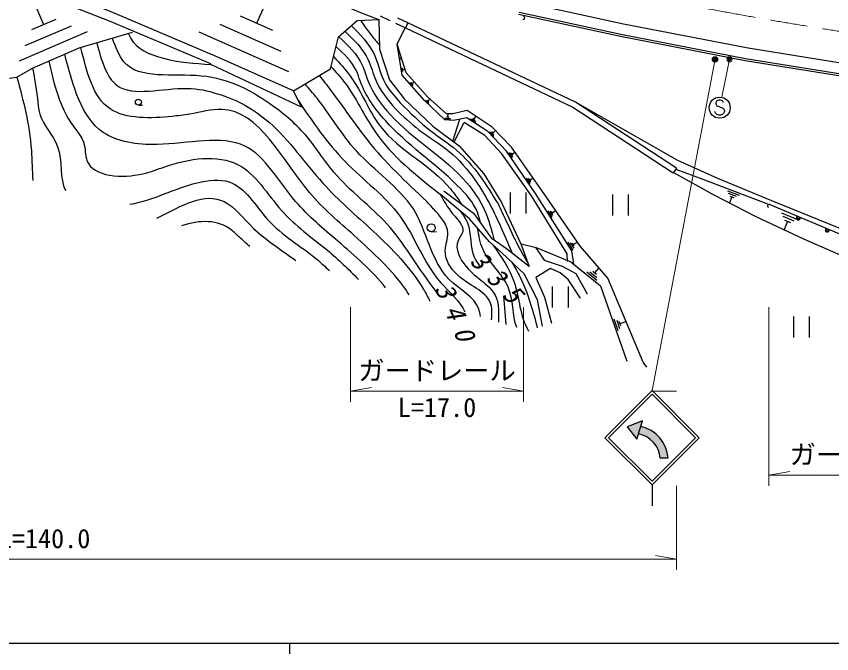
# Model space of a CAD drawing. Units: millimetres at full size, sheet at 1:1000; details may follow other scales. Extents: x 40000 to 680000, y 20000 to 380000.
# Drawn here: x 141962 to 219646, y 204000 to 264703 of the extents above; entities that cross this region are included whole.
import ezdxf
from ezdxf.enums import TextEntityAlignment as Align

# ---------------------------------------------------------------- set-up
doc = ezdxf.new("R2010")
doc.units = ezdxf.units.MM
doc.header["$LTSCALE"] = 1000
doc.header["$PDMODE"] = 32
doc.header["$PDSIZE"] = 500
doc.linetypes.add('CHAIN', pattern=[18.5, 12, -1.5, 3.5, -1.5])
for name, color, linetype, lineweight in [('M-BGD', 7, 'Continuous', 25), ('M-BMK', 2, 'CHAIN', 13), ('M-STR-HTXT', 7, 'Continuous', 13), ('M-STR-STRC', 7, 'Continuous', 25), ('M-TTL-BAND', 7, 'Continuous', 25)]:
    doc.layers.add(name, color=color, linetype=linetype, lineweight=lineweight)
doc.styles.add('ＭＳ ゴシック', font='')
doc.styles.get('ＭＳ ゴシック').set_extended_font_data('MS Gothic')

msp = doc.modelspace()

# ---------------------------------------------------------------- hatches: boundary and pattern name
at = {"layer": 'M-STR-STRC'}
for points in [[(201626, 226166), (200157, 225602), (201068, 224418)], [(201626, 226166), (200157, 225602), (201068, 224418)], [(201461, 225647), (201626, 226166), (200157, 225602), (201068, 224418), (201234, 224937)], [(201461, 225647), (201461, 225647), (201234, 224937), (201234, 224937, -0.33505), (203310, 222614), (203310, 222614), (204053, 222615), (204053, 222615, 0.33299)]]:
    msp.add_hatch(color=256, dxfattribs=at).paths.add_polyline_path(points)

# ---------------------------------------------------------------- linework, layer by layer
at = {"layer": 'M-BGD'}
for p, q in [((164866, 264048), (166832, 268495)), ((150831, 264226), (142785, 267406)), ((144577, 263900), (143135, 267271)), ((145743, 264400), (143410, 263401)), ((160488, 260171), (150831, 264226)), ((166405, 263367), (163326, 264728)), ((174436, 264314), (176493, 264415)), ((176617, 264758), (177553, 264308)), ((179263, 264086), (178323, 264537)), ((142816, 261921), (147224, 263806)), ((161353, 263965), (167168, 261394)), ((178094, 264048), (179031, 263598)), ((179263, 264086), (179031, 263598)), ((148705, 263212), (142223, 260440)), ((167932, 259421), (159380, 263201)), ((178507, 260569), (178474, 260767)), ((178511, 260740), (178533, 260606)), ((178560, 260643), (178548, 260714)), ((178554, 260679), (178656, 260696)), ((169137, 256043), (160498, 260127)), ((178718, 259413), (178651, 259807)), ((178725, 259755), (178771, 259487)), ((178823, 259561), (178799, 259703)), ((178811, 259632), (179016, 259667)), ((179735, 258053), (179439, 258392)), ((179541, 258385), (179742, 258155)), ((179749, 258257), (179642, 258379)), ((179695, 258318), (179872, 258472)), ((169144, 256035), (168371, 257599)), ((181274, 256387), (180946, 256695)), ((181048, 256698), (181271, 256488)), ((181268, 256590), (181150, 256701)), ((181209, 256646), (181369, 256816)), ((204850, 250235), (195237, 256516)), ((153596, 256242), (153970, 256251)), ((183354, 254897), (182757, 254953)), ((182861, 255039), (183268, 255001)), ((183181, 255106), (182966, 255126)), ((183074, 255116), (183103, 255427)), ((183554, 252815), (184212, 254895)), ((185731, 254595), (185227, 254921)), ((185360, 254949), (185702, 254727)), ((185674, 254860), (185493, 254977)), ((185583, 254919), (185753, 255181)), ((183653, 252696), (184626, 254594)), ((187461, 253260), (187046, 253693)), ((187182, 253690), (187464, 253396)), ((187467, 253531), (187317, 253687)), ((187392, 253609), (187617, 253825)), ((189226, 251223), (188887, 251718)), ((189215, 251579), (189472, 251755)), ((189020, 251693), (189251, 251357)), ((189276, 251490), (189154, 251668)), ((204850, 250235), (204555, 249783)), ((190922, 248753), (190555, 249289)), ((190700, 249262), (190949, 248898)), ((190976, 249042), (190844, 249235)), ((190910, 249139), (191189, 249330)), ((189000, 247923), (189000, 245923)), ((190500, 247923), (190500, 245923)), ((209712, 248084), (210834, 247656)), ((210586, 247545), (209823, 247836)), ((198766, 247729), (198766, 245729)), ((200266, 247729), (200266, 245729)), ((210136, 247511), (209914, 246928)), ((209934, 247588), (210338, 247434)), ((193020, 245553), (192618, 246186)), ((192784, 246149), (193057, 245718)), ((193094, 245884), (192950, 246112)), ((193022, 245998), (193351, 246207)), ((214879, 245982), (216401, 245346)), ((216056, 245204), (215021, 245636)), ((215437, 245177), (215106, 244385)), ((215163, 245291), (215711, 245062)), ((181503, 244184), (182003, 244196)), ((195023, 242423), (194541, 243183)), ((195025, 242957), (195421, 243208)), ((194740, 243139), (195068, 242622)), ((195112, 242820), (194939, 243094)), ((198311, 239778), (195703, 242780)), ((197285, 239545), (196325, 240345)), ((196606, 240371), (197259, 239827)), ((197234, 240108), (196888, 240396)), ((197061, 240252), (197477, 240752)), ((201694, 231758), (198311, 239778)), ((193026, 238970), (193026, 236970)), ((194526, 238970), (194526, 236970)), ((197607, 239029), (200140, 231863)), ((188388, 238076), (188613, 235365)), ((199316, 234741), (198916, 235872)), ((199161, 235755), (199433, 234986)), ((199550, 235231), (199406, 235638)), ((199478, 235435), (200066, 235643)), ((216006, 236110), (216006, 234110)), ((217506, 236110), (217506, 234110)), ((202023, 231291), (201694, 231758))]:
    msp.add_line(p, q, dxfattribs=at)
for points in [[(168371, 257599), (160992, 260861), (151223, 265036), (143292, 268279), (135936, 271538), (130885, 273415), (128056, 274476), (124552, 276190)], [(153538, 274047), (161447, 270822), (174595, 265119), (176554, 264378)], [(189819, 264912), (199529, 262818), (211415, 260495), (222481, 258706), (233109, 257275), (244776, 256040), (256575, 255115), (267747, 254593), (275282, 254395), (275624, 254100), (275590, 250239)], [(189861, 265108), (199569, 263014), (211450, 260691), (222510, 258904), (233133, 257474), (244794, 256239), (256588, 255315), (267754, 254792), (275359, 254593), (275825, 254190), (275790, 250277)], [(168371, 257599), (171906, 259715), (172645, 262754), (174436, 264314)], [(176493, 264415), (176576, 261585), (177518, 258669), (178928, 256851), (181635, 254239), (184162, 252364), (186500, 249710), (188198, 246984), (190043, 243047), (190820, 240880), (188658, 242560), (187293, 243521), (185645, 245824), (182704, 248046)], [(195086, 241128), (194900, 242365), (191432, 247836), (188675, 251862), (186870, 253743), (184893, 255023), (183603, 254780), (182783, 254857), (180838, 256684), (178718, 259108), (178247, 262041), (179004, 263611)], [(179031, 263598), (194973, 256043), (204555, 249783)], [(235737, 239048), (235017, 239248), (234736, 240194), (233627, 240615), (225072, 242610), (213951, 247132), (208803, 249271), (204988, 250969), (195237, 256516), (179263, 264086)], [(143516, 259768), (147953, 261697), (153033, 263201)], [(195703, 242780), (192046, 248105), (189135, 252230), (187303, 254149), (184928, 255730), (183566, 255407), (182936, 255430), (181171, 257008), (179119, 259320), (178247, 262041)], [(140080, 258639), (142011, 258921), (143516, 259768)], [(194477, 241343), (194443, 242078), (191040, 247604), (188234, 251616), (186585, 253348), (184616, 254599)], [(204582, 249824), (208339, 247727), (212422, 245643), (216960, 243501), (222483, 241097), (233144, 236632), (231798, 232690), (230586, 229709)], [(204787, 250138), (207369, 249189), (213543, 246833)], [(192079, 235188), (191615, 237688), (190358, 240182), (188229, 242175), (187030, 243217), (185127, 245414), (182329, 247773)], [(190055, 243045), (191499, 242672), (194782, 241324), (197607, 239029)], [(191463, 242656), (192255, 241481), (193976, 240905), (195277, 240194), (196363, 238277)], [(195705, 237873), (194535, 239642), (193763, 240283), (192846, 240695), (191473, 239827), (192280, 237956), (192948, 235469)]]:
    msp.add_lwpolyline(points, dxfattribs=at)
for centre, radius in [((208530, 260609), 150), ((208530, 260609), 120), ((208530, 260609), 90), ((208530, 260609), 60), ((208530, 260609), 30), ((208530, 260609), 20), ((153589, 256527), 285), ((181494, 244564), 380)]:
    msp.add_circle(centre, radius, dxfattribs=at)
for points, knots in [([(174762, 264330), (175103, 263830), (175444, 263330), (175819, 262857), (176061, 262552), (176317, 262258), (176573, 261964)], [0, 0, 0, 0, 1, 1, 1, 2, 2, 2, 2]), ([(173870, 263821), (174714, 262976), (175558, 262131), (176046, 261087), (176410, 260310), (176576, 259422), (176945, 258644), (177334, 257825), (177949, 257128), (178564, 256431)], [0, 0, 0, 0, 1, 1, 1, 2, 2, 2, 3, 3, 3, 3]), ([(182363, 238004), (182099, 238337), (181834, 238670), (181577, 239009), (180105, 240958), (178902, 243130), (177268, 244930), (175698, 246658), (173732, 248042), (172235, 249841), (171401, 250835), (170700, 251943), (169876, 252963), (168900, 254151), (167764, 255218), (166500, 256086), (164500, 257587), (162293, 258753), (159584, 259015), (156878, 259277), (153672, 258638), (152207, 260365), (151716, 260945), (151421, 261790), (151125, 262636)], [0, 0, 0, 0, 1, 1, 1, 2, 2, 2, 3, 3, 3, 4, 4, 4, 5, 5, 5, 6, 6, 6, 7, 7, 7, 8, 8, 8, 8]), ([(152632, 263083), (152703, 262920), (152774, 262757), (152860, 262605), (153432, 261591), (154662, 261067), (155859, 260739), (157445, 260305), (158972, 260216), (160498, 260126)], [0, 0, 0, 0, 1, 1, 1, 2, 2, 2, 3, 3, 3, 3]), ([(172661, 262768), (173550, 261933), (174439, 261097), (174927, 260035), (175140, 259572), (175277, 259066), (175463, 258581), (175929, 257362), (176706, 256280), (177607, 255327), (179799, 252916), (182758, 251319), (184875, 248851), (185551, 248063), (186141, 247186), (186567, 246242), (186981, 245326), (187239, 244347), (187498, 243367)], [0, 0, 0, 0, 1, 1, 1, 2, 2, 2, 3, 3, 3, 4, 4, 4, 5, 5, 5, 6, 6, 6, 6]), ([(173266, 263295), (174132, 262454), (174997, 261614), (175487, 260561), (175775, 259941), (175933, 259247), (176204, 258613), (176637, 257599), (177361, 256739), (178085, 255879)], [0, 0, 0, 0, 1, 1, 1, 2, 2, 2, 3, 3, 3, 3]), ([(149618, 262190), (150071, 260533), (150524, 258877), (151555, 258125), (153087, 257007), (155897, 257887), (158242, 257842), (159274, 257822), (160216, 257624), (161140, 257321), (162949, 256803), (164646, 255828), (166072, 254594), (168014, 252893), (169434, 250706), (171174, 248821), (172651, 247150), (174343, 245730), (175999, 244217), (177777, 242534), (179525, 240780), (180761, 238691), (180977, 238327), (181177, 237952), (181362, 237569)], [0, 0, 0, 0, 1, 1, 1, 2, 2, 2, 3, 3, 3, 4, 4, 4, 5, 5, 5, 6, 6, 6, 7, 7, 7, 8, 8, 8, 8]), ([(186180, 245077), (186102, 245371), (186025, 245666), (185919, 245948), (185536, 246968), (184777, 247820), (183977, 248604), (181734, 250801), (179161, 252468), (177129, 254775), (176105, 255877), (175232, 257138), (174721, 258549), (174605, 258872), (174507, 259203), (174368, 259510), (173957, 260417), (173187, 261119), (172418, 261820)], [0, 0, 0, 0, 1, 1, 1, 2, 2, 2, 3, 3, 3, 4, 4, 4, 5, 5, 5, 6, 6, 6, 6]), ([(177150, 238849), (175851, 240501), (174202, 241881), (172608, 243288), (171187, 244475), (169800, 245629), (168570, 247072), (166971, 248949), (165695, 251404), (163747, 252324), (161493, 253445), (158403, 252558), (155368, 252494), (153468, 252454), (151590, 252736), (150250, 253644), (148127, 255082), (147354, 258091), (146581, 261100)], [0, 0, 0, 0, 1, 1, 1, 2, 2, 2, 3, 3, 3, 4, 4, 4, 5, 5, 5, 6, 6, 6, 6]), ([(179391, 238168), (179306, 238305), (179219, 238440), (179130, 238574), (177790, 240571), (175936, 242181), (174161, 243834), (172679, 245113), (171240, 246328), (169905, 247927), (167260, 251039), (165114, 255733), (161535, 255837), (160572, 255869), (159506, 255577), (158472, 255383), (157917, 255287), (157376, 255223), (156805, 255168), (154786, 254972), (152400, 254885), (150902, 255884), (149267, 256975), (148689, 259359), (148111, 261744)], [0, 0, 0, 0, 1, 1, 1, 2, 2, 2, 3, 3, 3, 4, 4, 4, 5, 5, 5, 6, 6, 6, 7, 7, 7, 8, 8, 8, 8]), ([(145049, 260434), (145558, 258255), (146067, 256075), (147367, 254276), (147746, 253752), (148193, 253259), (148381, 252647), (148549, 252103), (148513, 251464), (148693, 250969), (149282, 249381), (152081, 249244), (154026, 249707), (154790, 249877), (155428, 250143), (156120, 250374), (158415, 251180), (161145, 251584), (163098, 250568), (164769, 249714), (165857, 247747), (167236, 246218), (168558, 244733), (170098, 243646), (171597, 242430), (172622, 241544), (173633, 240627), (174553, 239638)], [0, 0, 0, 0, 1, 1, 1, 2, 2, 2, 3, 3, 3, 4, 4, 4, 5, 5, 5, 6, 6, 6, 7, 7, 7, 8, 8, 8, 9, 9, 9, 9]), ([(172184, 260860), (172754, 260257), (173325, 259653), (173808, 258984), (174889, 257488), (175539, 255665), (176650, 254223), (178442, 251898), (181434, 250564), (183322, 248275), (183717, 247797), (184063, 247277), (184410, 246757)], [0, 0, 0, 0, 1, 1, 1, 2, 2, 2, 3, 3, 3, 4, 4, 4, 4]), ([(143516, 259767), (143701, 258684), (143885, 257600), (144018, 256491), (144063, 256112), (144102, 255730), (144206, 255375), (144529, 254271), (145476, 253420), (145890, 252288), (146375, 250934), (146069, 249191), (146646, 248118)], [0, 0, 0, 0, 1, 1, 1, 2, 2, 2, 3, 3, 3, 4, 4, 4, 4]), ([(171951, 259900), (172384, 259426), (172817, 258951), (173207, 258444), (174346, 256962), (175113, 255201), (176172, 253671), (177778, 251350), (180053, 249561), (182329, 247773)], [0, 0, 0, 0, 1, 1, 1, 2, 2, 2, 3, 3, 3, 3]), ([(142011, 258921), (142615, 256696), (143219, 254471), (143398, 251929), (143464, 250990), (143472, 250007), (143530, 249065)], [0, 0, 0, 0, 1, 1, 1, 2, 2, 2, 2]), ([(170821, 259066), (171187, 258605), (171554, 258144), (171910, 257675), (173105, 256101), (174185, 254436), (175419, 252899), (177111, 250794), (179092, 248931), (181073, 247067)], [0, 0, 0, 0, 1, 1, 1, 2, 2, 2, 3, 3, 3, 3]), ([(186172, 236107), (186148, 236367), (186103, 236615), (186018, 236845), (185594, 237992), (184191, 238691), (183208, 239646), (181426, 241490), (181083, 244247), (179804, 246355), (178383, 248475), (176096, 249959), (174358, 251880), (172954, 253431), (171908, 255267), (170612, 256906), (170247, 257368), (169862, 257814), (169476, 258261)], [0, 0, 0, 0, 1, 1, 1, 2, 2, 2, 3, 3, 3, 4, 4, 4, 5, 5, 5, 6, 6, 6, 6]), ([(168815, 256701), (170193, 254662), (171572, 252623), (173297, 250860), (175029, 249090), (177111, 247598), (178536, 245642), (179962, 243685), (180731, 241264), (182393, 239328), (183217, 238407), (184257, 237598), (184688, 236558)], [0, 0, 0, 0, 1, 1, 1, 2, 2, 2, 3, 3, 3, 4, 4, 4, 4]), ([(178564, 256431), (179477, 255522), (180391, 254614), (181406, 253827), (182230, 253188), (183120, 252629), (183913, 251953), (184739, 251248), (185459, 250415), (186103, 249535), (186739, 248665), (187301, 247748), (187863, 246831)], [0, 0, 0, 0, 1, 1, 1, 2, 2, 2, 3, 3, 3, 4, 4, 4, 4]), ([(178085, 255879), (178806, 255193), (179526, 254508), (180313, 253906), (181257, 253185), (182296, 252585), (183212, 251830), (184146, 251061), (184951, 250132), (185651, 249139), (186237, 248309), (186749, 247434), (187215, 246537), (187964, 245091), (188592, 243585), (189220, 242078)], [0, 0, 0, 0, 1, 1, 1, 2, 2, 2, 3, 3, 3, 4, 4, 4, 5, 5, 5, 5]), ([(152785, 246800), (155188, 247219), (156968, 248320), (159208, 248845), (160248, 249109), (161351, 249234), (162256, 248929), (163762, 248439), (164709, 246686), (165901, 245364), (167310, 243800), (169060, 242838), (170585, 241573), (171000, 241228), (171399, 240862), (171785, 240479)], [0, 0, 0, 0, 1, 1, 1, 2, 2, 2, 3, 3, 3, 4, 4, 4, 5, 5, 5, 5]), ([(155357, 245471), (157776, 246717), (159925, 247979), (161763, 247051), (162751, 246566), (163610, 245432), (164567, 244509), (165836, 243309), (167249, 242424), (168606, 241445)], [0, 0, 0, 0, 1, 1, 1, 2, 2, 2, 3, 3, 3, 3]), ([(187237, 235784), (187285, 236396), (187310, 236983), (187117, 237459), (186673, 238557), (185074, 239058), (184021, 240040), (183320, 240692), (182788, 241533), (182826, 242416), (182842, 242973), (183108, 243553), (183082, 244094), (183047, 244849), (182446, 245531), (181900, 246142), (181614, 246463), (181344, 246765), (181073, 247067)], [0, 0, 0, 0, 1, 1, 1, 2, 2, 2, 3, 3, 3, 4, 4, 4, 5, 5, 5, 6, 6, 6, 6]), ([(182329, 247773), (182674, 247148), (183020, 246523), (183561, 245873), (184022, 245319), (184625, 244748), (184493, 244184), (184428, 243903), (184179, 243624), (184053, 243328), (183716, 242535), (184203, 241609), (184814, 240878), (185765, 239718), (187215, 239091), (187687, 237938), (187962, 237266), (187906, 236416), (187916, 235577)], [0, 0, 0, 0, 1, 1, 1, 2, 2, 2, 3, 3, 3, 4, 4, 4, 5, 5, 5, 6, 6, 6, 6]), ([(187863, 246831), (188127, 246287), (188391, 245743), (188647, 245195), (189000, 244438), (189338, 243674), (189723, 242935), (190030, 242347), (190367, 241775), (190704, 241204)], [0, 0, 0, 0, 1, 1, 1, 2, 2, 2, 3, 3, 3, 3]), ([(184280, 246128), (184528, 245777), (184776, 245426), (184934, 245039), (185355, 244007), (185131, 242722), (185607, 241715), (185737, 241439), (185919, 241185), (186101, 240930)], [0, 0, 0, 0, 1, 1, 1, 2, 2, 2, 3, 3, 3, 3]), ([(164199, 242784), (163873, 243066), (163550, 243355), (163232, 243655), (162980, 243893), (162734, 244139), (162475, 244341), (161148, 245372), (159468, 245308), (157691, 244762)], [0, 0, 0, 0, 1, 1, 1, 2, 2, 2, 3, 3, 3, 3]), ([(189640, 235054), (189220, 236271), (189319, 237712), (188827, 238896), (188274, 240224), (186974, 241229), (186400, 242552), (186137, 243158), (186026, 243831), (185915, 244503)], [0, 0, 0, 0, 1, 1, 1, 2, 2, 2, 3, 3, 3, 3]), ([(187391, 242903), (188178, 241778), (188965, 240654), (189396, 239374), (189904, 237869), (189919, 236149), (190731, 234788), (190747, 234761), (190764, 234734), (190780, 234707)], [0, 0, 0, 0, 1, 1, 1, 2, 2, 2, 3, 3, 3, 3]), ([(189149, 241314), (189433, 240832), (189717, 240350), (189966, 239853), (190723, 238345), (191161, 236696), (191599, 235046)], [0, 0, 0, 0, 1, 1, 1, 2, 2, 2, 2])]:
    msp.add_open_spline(points, degree=3, knots=knots, dxfattribs=at)
msp.add_point((208530, 260609), dxfattribs=at)
at = {"layer": 'M-BMK'}
msp.add_arc((281787, 658530), 400000, 252.98739, 275.73054, dxfattribs=at)
at = {"layer": 'M-STR-HTXT'}
for p, q in [((208502, 260461), (202533, 229069)), ((209884, 260460), (209175, 256988)), ((173793, 228000), (173793, 237000)), ((190291, 228000), (190291, 237000)), ((213668, 220000), (213668, 237000)), ((173793, 229000), (175793, 229350)), ((190291, 229000), (188291, 229350)), ((173793, 229000), (190291, 229000)), ((202464, 229000), (204850, 229000)), ((213668, 221000), (215668, 221350)), ((213668, 221000), (232620, 221000)), ((204850, 212000), (204850, 220000)), ((74451, 213000), (204850, 213000)), ((204850, 213000), (202850, 213350))]:
    msp.add_line(p, q, dxfattribs=at)
for radius in [150, 120, 90, 60, 30, 20]:
    msp.add_circle((209914, 260607), radius, dxfattribs=at)
msp.add_point((209914, 260607), dxfattribs=at)
at = {"layer": 'M-STR-STRC'}
for p, q in [((208702, 256638), (208611, 256456)), ((208611, 256456), (208611, 256366)), ((208611, 256366), (208702, 256184)), ((208883, 256729), (208702, 256638)), ((209065, 256729), (208883, 256729)), ((209247, 256638), (209065, 256729)), ((209338, 256456), (209247, 256638)), ((208611, 255456), (208520, 255638)), ((208702, 256184), (209247, 256002)), ((209247, 256002), (209338, 255911)), ((209338, 255911), (209429, 255729)), ((209429, 255638), (209338, 255456)), ((209429, 255729), (209429, 255638)), ((208702, 255366), (208611, 255456)), ((208883, 255275), (208702, 255366)), ((209065, 255275), (208883, 255275)), ((209247, 255366), (209065, 255275)), ((209338, 255456), (209247, 255366)), ((198033, 224569), (202533, 229069)), ((198387, 224569), (202533, 228715)), ((207033, 224568), (202533, 229069)), ((206680, 224568), (202533, 228715)), ((201626, 226166), (200157, 225602)), ((201068, 224418), (201626, 226166)), ((200157, 225602), (201068, 224418)), ((198033, 224569), (202533, 220068)), ((198387, 224569), (202533, 220422)), ((202533, 220422), (206680, 224568)), ((202533, 220068), (207033, 224568)), ((204053, 222615), (203310, 222614)), ((202533, 220068), (202533, 218068))]:
    msp.add_line(p, q, dxfattribs=at)
for points in [[(170643, 271154), (174211, 270168), (182190, 268031), (190361, 266040), (199804, 263994), (211685, 261686), (222692, 259923), (233167, 258513), (244959, 257218), (256754, 256324), (267864, 255782), (277061, 255527), (292210, 255664), (303120, 256106), (313793, 256777), (323260, 257678), (332971, 258820), (340333, 259777)], [(213742, 246773), (224933, 242082), (232620, 239897)]]:
    msp.add_lwpolyline(points, dxfattribs=at)
for centre, radius in [((208974, 256002), 1000), ((216465, 245509), 112), ((216465, 245509), 100), ((219232, 244350), 112), ((219232, 244350), 100)]:
    msp.add_circle(centre, radius, dxfattribs=at)
for centre, radius, start, end in [((190257, 264557), 150, 256.65721, 76.65721), ((213684, 246634), 150, 67.26109, 247.26109), ((216465, 245509), 188, 120.39119, 14.13099), ((216465, 245509), 150, 108.67071, 25.85147), ((219232, 244350), 188, 120.39119, 14.13099), ((219232, 244350), 150, 108.67071, 25.85147), ((200733, 222400), 3327, 3.70323, 77.37188), ((200733, 222400), 2586, 4.73997, 78.83443)]:
    msp.add_arc(centre, radius, start, end, dxfattribs=at)
at = {"layer": 'M-TTL-BAND'}
for p, q in [((40000, 205000), (579000, 205000)), ((168000, 205000), (168000, 204000))]:
    msp.add_line(p, q, dxfattribs=at)

# ---------------------------------------------------------------- texts
at = {"layer": 'M-BGD', "char_height": 1833, "attachment_point": 7, "style": 'ＭＳ ゴシック'}
for s, insert, rotation in [('\\T1.79;\\Q15;335', (185052, 241289), 314.077), ('\\T1.79;\\Q15;340', (181760, 238809), 293.377)]:
    msp.add_mtext(s, dxfattribs=dict(at, insert=insert, rotation=rotation))
at = {"layer": 'M-STR-HTXT', "style": 'ＭＳ ゴシック'}
for s, p in [('ガードレール', (182042, 229500)), ('L=17.0', (182042, 225992)), ('ガードレール', (223144, 221500)), ('側\u3000溝\u3000L=140.0', (139651, 213500))]:
    msp.add_text(s, height=1833, dxfattribs=at).set_placement(p, align=Align.BOTTOM_CENTER)

doc.saveas('drawing.dxf')
